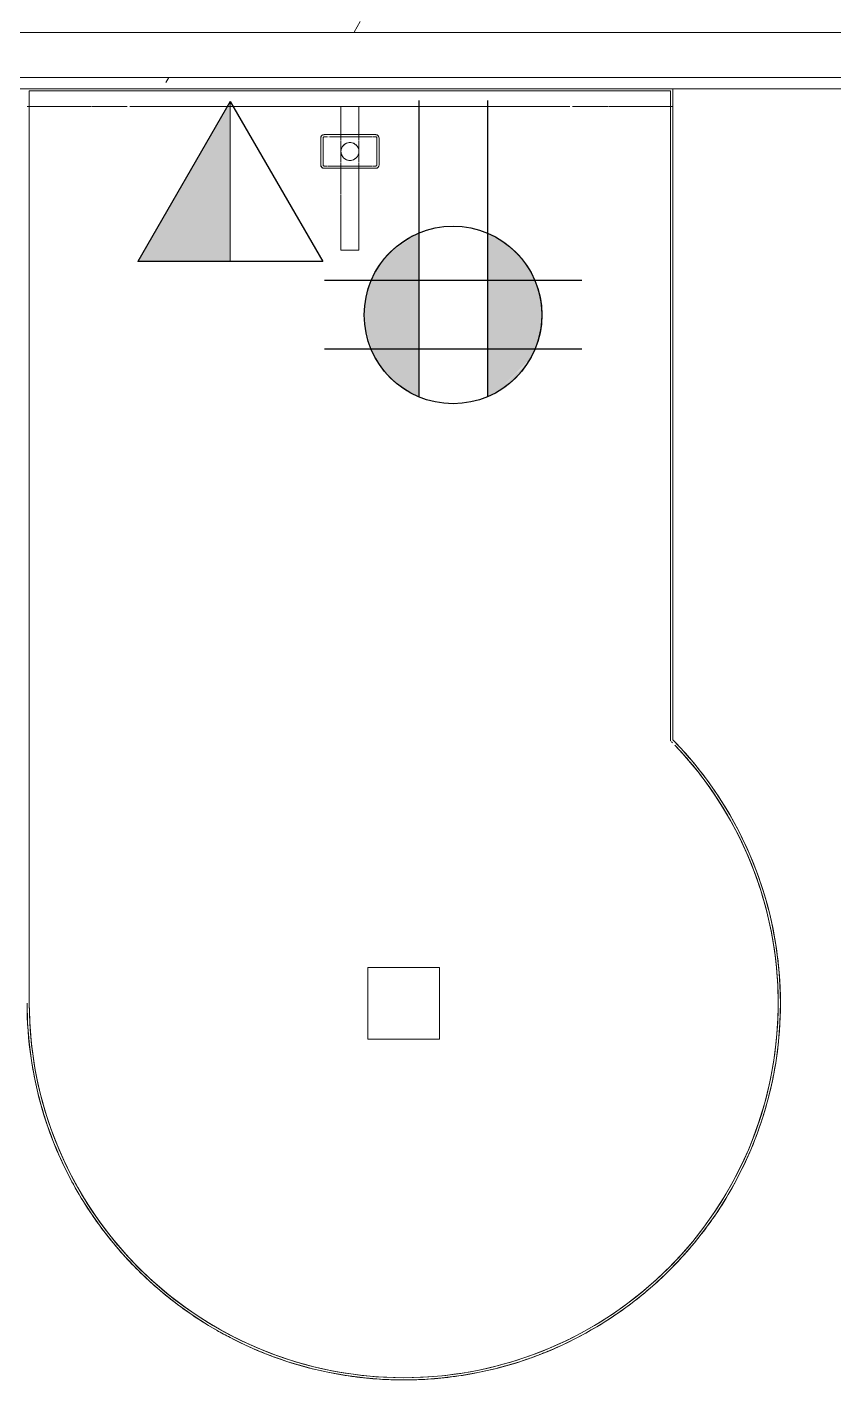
# Model space of a CAD drawing. Header units: inches. Extents: x 920 to 3122, y -545 to 2052.
# Drawn here: x 2563.2 to 2608.1, y 1712.5 to 1787.9 of the extents above; entities that cross this region are included whole.
import ezdxf

# ---------------------------------------------------------------- set-up
doc = ezdxf.new("R2010")
doc.units = ezdxf.units.IN
doc.header["$MEASUREMENT"] = 0
for name, color, linetype, lineweight in [('A-ANNO-NOTE', 131, 'Continuous', 9), ('A-WALL', 113, 'Continuous', 13), ('A-WALL-PATT', 111, 'Continuous', 13), ('I-FURN', 30, 'Continuous', 9), ('I-FURN-PNLS', 30, 'Continuous', 9), ('I-WALL', 2, 'Continuous', 13)]:
    doc.layers.add(name, color=color, linetype=linetype, lineweight=lineweight)
pattern_1 = [(0, (1837.652, 0), (30.72, 7.68), [1.267, -21.773, 1.267, -21.773, -122.88]), (0, (1837.652, 0), (30.72, 7.68), [-46.08, 1.267, -44.813, 1.267, -21.773, -53.76]), (0, (1837.652, 0), (30.72, 7.68), [-115.2, 1.267, -14.093, 1.267, -37.133]), (120, (1849.172, 3.84), (-22.011075, 22.7643), [1.267, -21.773, 1.267, -21.773, -122.88]), (120, (1849.172, 3.84), (-22.011075, 22.7643), [-46.08, 1.267, -44.813, 1.267, -21.773, -53.76]), (120, (1849.172, 3.84), (-22.011075, 22.7643), [-115.2, 1.267, -14.093, 1.267, -37.133]), (240, (1853.012, 19.2), (-8.708925, -30.4443), [1.267, -21.773, 1.267, -21.773, -122.88]), (240, (1853.012, 19.2), (-8.708925, -30.4443), [-46.08, 1.267, -44.813, 1.267, -21.773, -53.76]), (240, (1853.012, 19.2), (-8.708925, -30.4443), [-115.2, 1.267, -14.093, 1.267, -37.133])]

# ---------------------------------------------------------------- blocks, each defined once
blk = doc.blocks.new('Zira Wksta 12 - Type 1-7446629-Level 07  POWER _ SIGNAL')
at = {"layer": 'I-FURN'}
for p, q in [((-53, 17), (-53, 13)), ((-49, 17), (-53, 17)), ((-53, 17), (-49, 17)), ((-53, 13), (-53, 17)), ((-49, 13), (-49, 17)), ((-49, 17), (-49, 13)), ((-53, 13), (-49, 13)), ((-49, 13), (-53, 13))]:
    blk.add_line(p, q, dxfattribs=at)
at = {"layer": 'I-FURN-PNLS'}
for p, q in [((-51, 35.875), (-0.126, 35.875)), ((-0.126, 35.875), (-51, 35.875)), ((-0.126, 35.875), (-51, 35.875)), ((-51, 35.875), (-0.126, 35.875)), ((-1, 36), (-1, 35.877)), ((-1, 35.877), (-1, 36)), ((-1, 35.875), (-1, 32.44)), ((-1, 32.44), (-1, 35.875)), ((-0.125, 35.875), (-0.125, 0.125)), ((-0.125, 0.125), (-0.125, 35.875)), ((-0.125, 0.125), (-0.125, 35.875)), ((-0.125, 35.875), (-0.125, 0.125)), ((0, 0), (0, 36)), ((0, 36), (0, 0)), ((0, 0), (0, 36)), ((0, 36), (0, 0)), ((-1, 32.402), (-1, 30.417)), ((-1, 30.417), (-1, 32.402)), ((-1, 30.262), (-1, 5.738)), ((-1, 18.5), (-1, 30.262)), ((-2.75, 19.625), (-4.25, 19.625)), ((-4.25, 19.625), (-2.75, 19.625)), ((-4.437, 19.437), (-4.437, 16.562)), ((-4.437, 16.562), (-4.437, 19.437)), ((-4.312, 19.437), (-4.312, 19.29)), ((-4.312, 19.29), (-4.312, 19.437)), ((-4.312, 19.255), (-4.312, 16.745)), ((-4.312, 16.745), (-4.312, 19.255)), ((-4.182, 19.5), (-4.25, 19.5)), ((-4.25, 19.5), (-4.182, 19.5)), ((-2.833, 19.5), (-4.167, 19.5)), ((-4.167, 19.5), (-2.833, 19.5)), ((-2.75, 19.5), (-2.818, 19.5)), ((-2.818, 19.5), (-2.75, 19.5)), ((-2.687, 19.29), (-2.687, 19.437)), ((-2.687, 19.437), (-2.687, 19.29)), ((-2.687, 19.205), (-2.687, 19.255)), ((-2.687, 19.255), (-2.687, 19.205)), ((-2.687, 16.745), (-2.687, 19.143)), ((-2.687, 19.143), (-2.687, 16.745)), ((-2.562, 16.562), (-2.562, 19.437)), ((-2.562, 19.437), (-2.562, 16.562)), ((-9, 18.5), (-9, 17.5)), ((-5.891, 18.5), (-9, 18.5)), ((-9, 18.5), (-5.891, 18.5)), ((-9, 17.5), (-9, 18.5)), ((-4.437, 18.5), (-5.868, 18.5)), ((-5.868, 18.5), (-4.437, 18.5)), ((-4.312, 18.5), (-4.437, 18.5)), ((-4.437, 18.5), (-4.312, 18.5)), ((-4.152, 18.5), (-4.312, 18.5)), ((-4.312, 18.5), (-4.152, 18.5)), ((-3.644, 18.5), (-4.112, 18.5)), ((-4.112, 18.5), (-3.644, 18.5)), ((-3.361, 18.5), (-3.639, 18.5)), ((-3.639, 18.5), (-3.361, 18.5)), ((-2.888, 18.5), (-3.356, 18.5)), ((-3.356, 18.5), (-2.888, 18.5)), ((-2.687, 18.5), (-2.848, 18.5)), ((-2.848, 18.5), (-2.687, 18.5)), ((-2.563, 18.5), (-2.687, 18.5)), ((-2.687, 18.5), (-2.563, 18.5)), ((-1, 18.5), (-2.562, 18.5)), ((-2.562, 18.5), (-1, 18.5)), ((-1, 17.5), (-1, 18.5)), ((-1, 18.5), (-1, 17.5)), ((-1, 17.5), (-1, 18.5)), ((-9, 17.5), (-7.549, 17.5)), ((-7.549, 17.5), (-9, 17.5)), ((-7.527, 17.5), (-4.437, 17.5)), ((-4.437, 17.5), (-7.527, 17.5)), ((-4.437, 17.5), (-4.312, 17.5)), ((-4.312, 17.5), (-4.437, 17.5)), ((-4.312, 17.5), (-4.152, 17.5)), ((-4.152, 17.5), (-4.312, 17.5)), ((-4.112, 17.5), (-3.644, 17.5)), ((-3.644, 17.5), (-4.112, 17.5)), ((-3.639, 17.5), (-3.361, 17.5)), ((-3.361, 17.5), (-3.639, 17.5)), ((-3.356, 17.5), (-2.888, 17.5)), ((-2.888, 17.5), (-3.356, 17.5)), ((-2.848, 17.5), (-2.687, 17.5)), ((-2.687, 17.5), (-2.848, 17.5)), ((-2.687, 17.5), (-2.562, 17.5)), ((-2.562, 17.5), (-2.687, 17.5)), ((-2.562, 17.5), (-1, 17.5)), ((-1, 17.5), (-2.562, 17.5)), ((-1, 5.738), (-1, 17.5)), ((-4.312, 16.71), (-4.312, 16.562)), ((-4.312, 16.562), (-4.312, 16.71)), ((-2.687, 16.562), (-2.687, 16.71)), ((-2.687, 16.71), (-2.687, 16.562)), ((-4.25, 16.5), (-4.182, 16.5)), ((-4.182, 16.5), (-4.25, 16.5)), ((-4.25, 16.375), (-2.75, 16.375)), ((-2.75, 16.375), (-4.25, 16.375)), ((-4.167, 16.5), (-2.833, 16.5)), ((-2.833, 16.5), (-4.167, 16.5)), ((-2.818, 16.5), (-2.75, 16.5)), ((-2.75, 16.5), (-2.818, 16.5)), ((-1, 5.583), (-1, 3.598)), ((-1, 3.598), (-1, 5.583)), ((-1, 3.566), (-1, 0.125)), ((-1, 0.125), (-1, 3.566)), ((-36.354, 0.125), (-36.365, 0.114)), ((-36.365, 0.114), (-36.354, 0.125)), ((-36.365, 0.114), (-36.354, 0.125)), ((-36.354, 0.125), (-36.365, 0.114)), ((-0.125, 0.125), (-36.354, 0.125)), ((-36.354, 0.125), (-0.125, 0.125)), ((-36.354, 0.125), (-0.125, 0.125)), ((-0.125, 0.125), (-36.354, 0.125)), ((-36.303, 0), (0, 0)), ((-1, 0.115), (-1, 0)), ((-1, 0), (-1, 0.115)), ((-36.303, 0), (0, 0)), ((-36.303, 0), (0, 0)), ((0, 0), (-36.303, 0)), ((-1, 0), (0, 0)), ((0, 0), (-1, 0))]:
    blk.add_line(p, q, dxfattribs=at)
for centre, radius, start, end in [((-51, 15), 21, 90, 270), ((-51, 15), 21, 90, 270), ((-51, 15), 20.875, 90, 180), ((-51, 15), 20.875, 90, 180), ((-51, 15), 20.875, 90, 139.09091), ((-51, 15), 20.875, 90, 130.90909), ((-51, 15), 21, 101.16837, 106.76444), ((-51, 15), 21, 101.16837, 106.76444), ((-51, 15), 21, 98.38202, 101.16837), ((-51, 15), 21, 98.38202, 101.16837), ((-51, 15), 21, 90, 98.38202), ((-51, 15), 21, 90, 98.38202), ((-51, 15), 21, 110.10307, 115.14733), ((-51, 15), 21, 110.10307, 115.14733), ((-51, 15), 21, 106.76444, 110.10307), ((-51, 15), 21, 106.76444, 110.10307), ((-51, 15), 21, 115.14733, 118.71869), ((-51, 15), 21, 115.14733, 118.71869), ((-51, 15), 21, 118.71869, 123.53081), ((-51, 15), 21, 118.71869, 123.53081), ((-51, 15), 21, 123.53081, 127.22796), ((-51, 15), 21, 123.53081, 127.22796), ((-51, 15), 21, 127.22796, 131.91499), ((-51, 15), 21, 127.22796, 131.91499), ((-51, 15), 20.875, 130.90909, 180), ((-51, 15), 21, 131.91499, 135.6889), ((-51, 15), 21, 131.91499, 135.6889), ((-51, 15), 21, 135.6889, 140.30003), ((-51, 15), 21, 135.6889, 140.30003), ((-51, 15), 20.875, 139.09091, 180), ((-51, 15), 21, 140.30003, 144.12384), ((-51, 15), 21, 140.30003, 144.12384), ((-51, 15), 21, 144.12384, 148.68613), ((-51, 15), 21, 144.12384, 148.68613), ((-51, 15), 21, 148.68613, 150.2368), ((-51, 15), 21, 148.68613, 150.2368), ((-51, 15), 21, 150.28592, 152.54318), ((-51, 15), 21, 150.28592, 152.54318), ((-51, 15), 21, 152.54318, 157.07354), ((-51, 15), 21, 152.54318, 157.07354), ((-51, 15), 21, 157.07354, 158.94016), ((-51, 15), 21, 157.07354, 158.94016), ((-51, 15), 21, 159.046, 160.95245), ((-51, 15), 21, 159.046, 160.95245), ((-51, 15), 21, 160.95245, 165.46261), ((-51, 15), 21, 160.95245, 165.46261), ((-51, 15), 21, 165.46261, 169.35484), ((-51, 15), 21, 165.46261, 169.35484), ((-4.25, 19.437), 0.187, 90, 180), ((-4.25, 19.437), 0.187, 90, 165), ((-2.75, 19.437), 0.188, 360, 90), ((-2.75, 19.437), 0.187, 15, 90), ((-51, 15), 21, 169.35484, 173.85378), ((-51, 15), 21, 169.35484, 171.81818), ((-4.25, 19.437), 0.187, 165, 180), ((-4.25, 19.437), 0.0625, 90, 180), ((-4.25, 19.437), 0.0625, 165, 180), ((-4.25, 19.437), 0.0625, 150, 165), ((-4.25, 19.437), 0.0625, 135, 150), ((-4.25, 19.437), 0.0625, 120, 135), ((-4.25, 19.437), 0.0625, 105, 120), ((-4.25, 19.437), 0.0625, 90, 105), ((-2.75, 19.437), 0.0625, 360, 90), ((-2.75, 19.437), 0.0625, 75, 90), ((-2.75, 19.437), 0.0625, 45, 75), ((-2.75, 19.437), 0.0625, 30, 45), ((-2.75, 19.437), 0.0625, 15, 30), ((-2.75, 19.437), 0.0625, 0, 15), ((-2.75, 19.437), 0.187, 0, 15), ((-3.5, 18), 0.5, 90, 270), ((-3.5, 18), 0.5, 165, 195), ((-3.5, 18), 0.5, 150, 165), ((-3.5, 18), 0.5, 120, 150), ((-3.5, 18), 0.5, 90, 120), ((-3.5, 18), 0.5, 270, 90), ((-3.5, 18), 0.5, 75, 90), ((-3.5, 18), 0.5, 270, 60), ((-3.5, 18), 0.5, 60, 75), ((-51, 15), 21, 171.81818, 173.85378), ((-3.5, 18), 0.5, 195, 210), ((-3.5, 18), 0.5, 210, 225), ((-3.5, 18), 0.5, 225, 270), ((-51, 15), 21, 173.85378, 177.75233), ((-51, 15), 21, 173.85378, 177.75233), ((-4.25, 16.562), 0.187, 180, 270), ((-4.25, 16.562), 0.188, 180, 195), ((-4.25, 16.562), 0.187, 195, 270), ((-4.25, 16.562), 0.0625, 180, 270), ((-4.25, 16.562), 0.0625, 180, 240), ((-4.25, 16.562), 0.0625, 240, 270), ((-2.75, 16.562), 0.187, 270, 0), ((-2.75, 16.562), 0.0625, 270, 0), ((-2.75, 16.562), 0.0625, 270, 315), ((-2.75, 16.562), 0.188, 270, 300), ((-2.75, 16.562), 0.0625, 315, 330), ((-2.75, 16.562), 0.0625, 330, 345), ((-2.75, 16.562), 0.0625, 345, 0), ((-2.75, 16.562), 0.188, 300, 345), ((-2.75, 16.562), 0.187, 345, 0), ((-51, 15), 21, 177.75233, 180), ((-51, 15), 21, 177.75233, 180), ((-51, 15), 21, 180, 182.24767), ((-51, 15), 21, 180, 182.24767), ((-51, 15), 20.875, 180, 270), ((-51, 15), 20.875, 180, 270), ((-51, 15), 20.875, 180, 220.90909), ((-51, 15), 20.875, 180, 270), ((-51, 15), 21, 182.24767, 186.14622), ((-51, 15), 21, 182.24767, 186.14622), ((-51, 15), 21, 186.14622, 190.64516), ((-51, 15), 21, 186.14622, 190.64516), ((-51, 15), 21, 190.64516, 194.53739), ((-51, 15), 21, 190.64516, 194.53739), ((-51, 15), 21, 194.53739, 199.04755), ((-51, 15), 21, 194.53739, 199.04755), ((-51, 15), 21, 199.04755, 201.05984), ((-51, 15), 21, 199.04755, 201.05984), ((-51, 15), 21, 201.13026, 202.92646), ((-51, 15), 21, 201.13026, 202.92646), ((-51, 15), 21, 202.92646, 207.45682), ((-51, 15), 21, 202.92646, 207.45682), ((-51, 15), 21, 207.45682, 211.31387), ((-51, 15), 21, 207.45682, 211.31387), ((-51, 15), 21, 211.31387, 215.87616), ((-51, 15), 21, 211.31387, 215.87616), ((-51, 15), 21, 215.87616, 219.69997), ((-51, 15), 21, 215.87616, 219.69997), ((-51, 15), 21, 219.69997, 224.3111), ((-51, 15), 21, 219.69997, 224.3111), ((-51, 15), 20.875, 220.90909, 270), ((-51, 15), 21, 224.3111, 228.08501), ((-51, 15), 21, 224.3111, 228.08501), ((-51, 15), 21, 270, 314.41531), ((-51, 15), 20.875, 314.12733, 314.36622), ((-51, 15), 20.875, 314.12733, 314.36622), ((-51, 15), 20.875, 314.12733, 314.36622), ((-51, 15), 20.875, 314.12733, 314.36622), ((-51, 15), 21, 228.08501, 232.77204), ((-51, 15), 21, 228.08501, 232.77204), ((-51, 15), 21, 270, 314.41531), ((-51, 15), 20.875, 270, 313.60546), ((-51, 15), 20.875, 270, 313.60546), ((-51, 15), 20.875, 284.85173, 313.60546), ((-51, 15), 20.875, 292.2776, 313.60546), ((-51, 15), 21, 307.01276, 314.41531), ((-51, 15), 21, 307.01276, 314.41531), ((-51, 15), 21, 232.77204, 236.46919), ((-51, 15), 21, 232.77204, 236.46919), ((-51, 15), 21, 270, 307.01276), ((-51, 15), 21, 284.8051, 307.01276), ((-51, 15), 21, 236.46919, 241.28131), ((-51, 15), 21, 236.46919, 241.28131), ((-51, 15), 21, 241.28131, 244.85267), ((-51, 15), 21, 241.28131, 244.85267), ((-51, 15), 21, 244.85267, 249.89693), ((-51, 15), 21, 244.85267, 249.89693), ((-51, 15), 20.875, 270, 292.2776), ((-51, 15), 21, 249.89693, 253.23556), ((-51, 15), 21, 249.89693, 253.23556), ((-51, 15), 21, 253.23556, 258.83163), ((-51, 15), 21, 253.23556, 258.83163), ((-51, 15), 20.875, 270, 284.85173), ((-51, 15), 21, 258.83163, 261.61798), ((-51, 15), 21, 258.83163, 261.61798), ((-51, 15), 21, 261.61798, 270), ((-51, 15), 21, 261.61798, 270), ((-51, 15), 21, 270, 277.40255), ((-51, 15), 21, 277.40255, 284.8051)]:
    blk.add_arc(centre, radius, start, end, dxfattribs=at)

msp = doc.modelspace()

# ---------------------------------------------------------------- hatches: boundary and pattern name
at = {"layer": 'A-ANNO-NOTE'}
for points in [[(2569.3355, 1774.8606), (2574.4926, 1774.8606), (2574.4926, 1783.7929), (2572.7535, 1780.7807)], [(2582.4773, 1774.088), (2584.8737, 1776.3962), (2583.2926, 1775.2636)], [(2584.8737, 1767.3723), (2584.8737, 1776.3962), (2582.4773, 1774.088)], [(2583.2926, 1775.2636), (2584.7555, 1776.341), (2584.4101, 1776.1568)], [(2583.2926, 1775.2636), (2584.4101, 1776.1568), (2583.6684, 1775.6255)], [(2584.9934, 1767.3202), (2584.9934, 1776.4483), (2584.8737, 1776.3962)], [(2584.9934, 1767.3202), (2584.8737, 1776.3962), (2584.8737, 1767.3723)], [(2588.9456, 1767.3723), (2588.9456, 1776.3962), (2588.8259, 1776.4483)], [(2588.8259, 1767.3202), (2588.9456, 1767.3723), (2588.8259, 1776.4483)], [(2588.9456, 1767.3723), (2589.8451, 1775.8699), (2588.9456, 1776.3962)], [(2588.9456, 1767.3723), (2591.342, 1774.088), (2589.8451, 1775.8699)], [(2591.342, 1774.088), (2590.4363, 1775.3577), (2589.8451, 1775.8699)], [(2582.4773, 1774.088), (2583.2926, 1775.2636), (2582.957, 1774.864)], [(2591.342, 1774.088), (2590.8623, 1774.864), (2590.4363, 1775.3577)], [(2591.342, 1774.088), (2591.2197, 1774.3186), (2590.8623, 1774.864)], [(2582.0116, 1772.5996), (2582.4773, 1774.088), (2582.0834, 1772.9844)], [(2582.0116, 1771.169), (2582.4773, 1774.088), (2582.0116, 1772.5996)], [(2582.4207, 1769.7981), (2582.4773, 1774.088), (2582.0116, 1771.169)], [(2584.8737, 1767.3723), (2582.4773, 1774.088), (2582.4207, 1769.7981)], [(2588.9456, 1767.3723), (2591.8077, 1771.169), (2591.342, 1774.088)], [(2591.8077, 1771.169), (2591.7359, 1772.9844), (2591.342, 1774.088)], [(2591.7359, 1772.9844), (2591.5023, 1773.7309), (2591.342, 1774.088)], [(2591.8077, 1771.169), (2591.8592, 1771.9495), (2591.7359, 1772.9844)], [(2591.8592, 1771.9495), (2591.8248, 1772.4702), (2591.7359, 1772.9844)], [(2582.0116, 1771.169), (2582.0116, 1772.5996), (2581.9601, 1771.819)], [(2588.9456, 1767.3723), (2589.4092, 1767.6117), (2591.8077, 1771.169)], [(2589.4092, 1767.6117), (2591.2197, 1769.4499), (2591.8077, 1771.169)], [(2591.2197, 1769.4499), (2591.5494, 1770.1593), (2591.8077, 1771.169)], [(2591.5494, 1770.1593), (2591.6712, 1770.5313), (2591.8077, 1771.169)], [(2584.8737, 1767.3723), (2582.4207, 1769.7981), (2584.4101, 1767.6117)], [(2584.4101, 1767.6117), (2582.4207, 1769.7981), (2582.6653, 1769.3372)], [(2584.4101, 1767.6117), (2582.6653, 1769.3372), (2582.957, 1768.9045)], [(2589.4092, 1767.6117), (2590.8623, 1768.9045), (2591.154, 1769.3372)], [(2584.4101, 1767.6117), (2582.957, 1768.9045), (2583.2048, 1768.6015)], [(2584.4101, 1767.6117), (2583.2048, 1768.6015), (2583.4758, 1768.319)], [(2589.4092, 1767.6117), (2590.6145, 1768.6015), (2590.8623, 1768.9045)], [(2589.4092, 1767.6117), (2590.3435, 1768.319), (2590.6145, 1768.6015)], [(2589.4092, 1767.6117), (2589.739, 1767.8226), (2590.1508, 1768.143)]]:
    msp.add_hatch(color=256, dxfattribs=at).paths.add_polyline_path(points, flags=0)
at = {"layer": 'A-WALL-PATT', "lineweight": 9}
h = msp.add_hatch(dxfattribs=at)
h.set_pattern_fill('FP_2', color=256, style=0, pattern_type=2)
h.set_pattern_definition(pattern_1)
h.paths.add_polyline_path([(2664.7446, 1785.125), (2664.7446, 1788.25), (2663.6519, 1788.25), (2663.6519, 1787.625), (2664.1196, 1787.625), (2664.1196, 1785.125)], flags=0)
h.paths.add_polyline_path([(2511.9598, 1787.625), (2663.1519, 1787.625), (2663.1519, 1788.25), (2498.7446, 1788.25), (2498.7446, 1787.625), (2500.1615, 1787.625)], flags=0)
h = msp.add_hatch(dxfattribs=at)
h.set_pattern_fill('FP_2', color=256, style=0, pattern_type=2)
h.set_pattern_definition(pattern_1)
h.paths.add_polyline_path([(2511.9598, 1784.5), (2663.1519, 1784.5), (2663.1519, 1785.125), (2498.7446, 1785.125), (2498.7446, 1784.5), (2500.1615, 1784.5)], flags=0)
h.paths.add_polyline_path([(2664.1196, 1784.5), (2664.7446, 1784.5), (2664.7446, 1785.125), (2663.6519, 1785.125), (2663.6519, 1784.5)], flags=0)

# ---------------------------------------------------------------- linework, layer by layer
at = {"layer": 'A-ANNO-NOTE'}
for p, q in [((2574.4926, 1783.7929), (2569.3355, 1774.8606)), ((2574.4926, 1774.8606), (2574.4926, 1783.7929)), ((2584.9934, 1767.3202), (2584.9934, 1776.4483)), ((2588.8259, 1776.4483), (2588.8259, 1767.3202)), ((2569.3355, 1774.8606), (2574.4926, 1774.8606))]:
    msp.add_line(p, q, dxfattribs=at)
at = {"layer": 'A-ANNO-NOTE', "lineweight": 30}
for p, q in [((2574.4926, 1783.7929), (2569.3355, 1774.8606)), ((2574.4926, 1783.7929), (2579.6497, 1774.8606)), ((2584.9934, 1783.8468), (2584.9934, 1767.3202)), ((2588.8259, 1783.8468), (2588.8259, 1767.3202)), ((2579.6497, 1774.8606), (2569.3355, 1774.8606)), ((2594.0831, 1773.8005), (2579.7362, 1773.8005)), ((2594.0831, 1769.968), (2579.7362, 1769.968))]:
    msp.add_line(p, q, dxfattribs=at)
msp.add_circle((2586.9096, 1771.8843), 4.95, dxfattribs=at)
at = {"layer": 'A-ANNO-NOTE'}
for start, end in [(112.775602, 247.224398), (292.775602, 67.224398)]:
    msp.add_arc((2586.9096, 1771.8843), 4.95, start, end, dxfattribs=at)
at = {"layer": 'A-WALL'}
for p, q in [((2498.7446, 1787.625), (2664.1196, 1787.625)), ((2498.7446, 1785.125), (2664.1196, 1785.125))]:
    msp.add_line(p, q, dxfattribs=at)
at = {"layer": 'I-WALL'}
msp.add_line((2498.7446, 1784.5), (2663.1519, 1784.5), dxfattribs=at)

# ---------------------------------------------------------------- block references
at = {"layer": 'I-FURN', "rotation": 90.00000000000018}
msp.add_blockref('Zira Wksta 12 - Type 1-7446629-Level 07  POWER _ SIGNAL', (2599.1615, 1784.5), dxfattribs=at)

doc.saveas('drawing.dxf')
